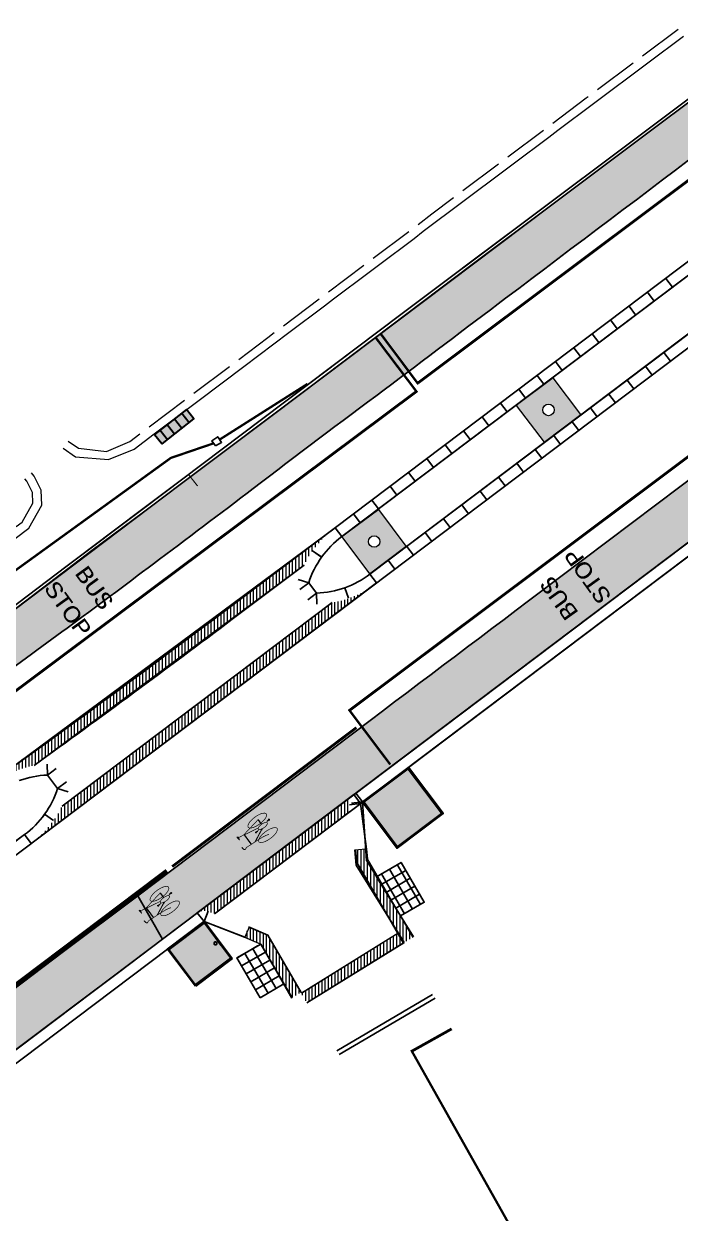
# Model space of a CAD drawing. Header units: metres. Extents: x 375221 to 375761, y 165693 to 166053.
# Drawn here: x 375476 to 375504.5, y 165849.4 to 165901.1 of the extents above; entities that cross this region are included whole.
import ezdxf
from ezdxf.enums import TextEntityAlignment as Align

# ---------------------------------------------------------------- set-up
doc = ezdxf.new("R2010")
doc.units = ezdxf.units.M
for name, pattern in [('$0$DUCT1', [2, 1, -0.5, 0, -0.5]), ('1004', [6, 4, -2]), ('1010', [2, 1, -1]), ('1025', [2, 1, -1])]:
    doc.linetypes.add(name, pattern=pattern)
for name, color, linetype in [('$03 Coloured surfacing', 41, 'Continuous'), ('$03 Existing traffic signal equipment', 3, 'Continuous'), ('$03 Loops', 1, 'Continuous'), ('$03 Proposed kerbs', 7, 'Continuous'), ('$03 Roadmarkings', 7, 'Continuous'), ('$03 Tactiles', 1, 'Continuous'), ('$03 Traffic signs', 7, 'Continuous'), ('1Kerbing', 7, 'Continuous'), ('bd-Hatch', 252, 'Continuous'), ('RoadMarkings -Signs', 7, 'Continuous'), ('WALL', 8, 'Continuous')]:
    doc.layers.add(name, color=color, linetype=linetype)
doc.layers.add('$03 Existing KERB', color=252, linetype='Continuous', lineweight=0)
doc.layers.add('bd-street furniture', color=7, linetype='Continuous', lineweight=30)
doc.styles.add('Arial', font='arial.ttf')
pattern_1 = [(90, (375301.16046, 165714.78292), (-0.14142141, 3e-17), [])]
pattern_2 = [(37.5, (375301.16032, 165714.7831), (-0.0160003, 0.4894134), [0, -0.38608014, 0, -0.43180016, 0, -0.41275015]), (7.5, (375301.1603, 165714.7831), (0.4495234, 0.7168254), [0, -0.20828008, 0, -0.34798013, 0, -0.13335005]), (327.5, (375300.8479, 165714.7831), (0.79099266, 0.0014372), [0, -0.12700005, 0, -0.45720017, 0, -0.5969002]), (317.5, (375300.8479, 165714.7831), (0.7635567, 0.2229294), [0, -0.0635, 0, -0.2997201, 0, -0.34290012])]

# ---------------------------------------------------------------- blocks, each defined once
blk = doc.blocks.new('1057m')
at = {"color": 0}
blk.add_line((-0.092, 0.606), (-0.062, 0.561), dxfattribs=at)
for points in [[(-0.32, 1.586, 0.0301, 0.0317, 0), (-0.326, 1.6, 0.0317, 0.0331, 0), (-0.331, 1.612, 0.0331, 0.0343, 0), (-0.337, 1.622, 0.0343, 0.0354, 0), (-0.341, 1.631, 0.0354, 0.0364, 0), (-0.345, 1.639, 0.0364, 0.0372, 0), (-0.348, 1.646, 0.0372, 0.038, 0), (-0.351, 1.653, 0.038, 0.0387, 0), (-0.353, 1.659, 0.0387, 0.0393, 0), (-0.355, 1.665, 0.0393, 0.0399, 0), (-0.355, 1.67, 0.0399, 0.0405, 0), (-0.355, 1.676, 0.0405, 0.0411, 0), (-0.354, 1.681, 0.0411, 0.0417, 0), (-0.352, 1.687, 0.0417, 0.0424, 0), (-0.349, 1.692, 0.0424, 0.0432, 0), (-0.344, 1.698, 0.0432, 0.0441, 0), (-0.338, 1.703, 0.0441, 0.0451, 0), (-0.33, 1.709, 0.0451, 0.0464, 0), (-0.321, 1.715, 0.0464, 0.0478, 0), (-0.308, 1.721, 0.0478, 0.0496, 0), (-0.293, 1.727, 0.0496, 0.0516, 0), (-0.275, 1.731, 0.0516, 0.054, 0), (-0.253, 1.735, 0.054, 0.0569, 0), (-0.226, 1.737, 0.0569, 0.0602, 0), (-0.195, 1.738, 0.0602, 0.0602, 0)], [(0.11, 1.63, 0.0301, 0.0903, 0), (0.248, 1.625, 0.0903, 0.0301, 0), (0.31, 1.652, 0.0301, 0.0301, 0)]]:
    blk.add_lwpolyline(points, format="xyseb", dxfattribs=at)
for points, const_width in [([(-0.332, 1.374), (-0.317, 1.584)], 0.0301), ([(0.194, 1.359), (0.224, 1.584)], 0.0301), ([(-0.438, 0.456), (-0.417, 0.523), (-0.4, 0.59), (-0.387, 0.657), (-0.376, 0.723), (-0.368, 0.79), (-0.361, 0.857), (-0.356, 0.925), (-0.351, 0.994), (-0.347, 1.063), (-0.343, 1.131), (-0.34, 1.195), (-0.338, 1.253), (-0.335, 1.302), (-0.334, 1.34), (-0.333, 1.365), (-0.332, 1.374)], 0.0301), ([(-0.332, 1.329), (0.164, 1.329)], 0.0602), ([(-0.287, 1.013), (-0.332, 1.103)], 0.0482), ([(-0.323, 1.107), (-0.33, 1.123)], 0.0181), ([(-0.302, 1.088), (-0.332, 1.148)], 0.012), ([(-0.328, 1.124), (-0.33, 1.129)], 0.012), ([(-0.077, 0.576), (-0.287, 1.013)], 0.0476), ([(0.059, 0.667), (0.179, 1.329)], 0.0301), ([(0.159, 1.344), (0.18, 1.344)], 0.0301), ([(0.179, 1.329), (0.179, 1.374)], 0.0181), ([(0.345, 0.516), (0.194, 1.345)], 0.0301), ([(0.194, 1.329), (0.194, 1.374)], 0.0181), ([(-0.077, 0.576), (-0.287, 1.013)], 0.0181), ([(-0.092, 0.576), (-0.077, 0.531)], 0.0181), ([(-0.035, 0.763), (-0.033, 0.851)], 0.0602), ([(-0.048, 0.847), (-0.042, 0.854), (-0.036, 0.859), (-0.028, 0.859), (-0.024, 0.855), (-0.021, 0.846)], 0.0181), ([(-0.014, 0.699), (-0.042, 0.78)], 0.0274), ([(0.345, 0.516), (0.36, 0.456)], 0.0301), ([(0.045, 0.223), (0.073, 0.17)], 0.0274), ([(0.073, 0.178), (0.073, 0.094)], 0.0602), ([(0.063, 0.093), (0.069, 0.08), (0.077, 0.079), (0.083, 0.088), (0.091, 0.103)], 0.0181), ([(0.104, 0.456), (0.345, 0.456)], 0.0602), ([(0.36, 0.456), (0.345, 0.426)], 0.0181)]:
    blk.add_lwpolyline(points, dxfattribs=dict(at, const_width=const_width))
at = {"color": 0, "const_width": 0.0301}
for points in [[(-0.438, 0.998, 0.213749), (-0.495, 0.972, 0.093897), (-0.566, 0.854, 0.050566), (-0.603, 0.708, 0.037992), (-0.618, 0.509, 0.037992), (-0.603, 0.309, 0.050566), (-0.566, 0.163, 0.093897), (-0.495, 0.045, 0.213749), (-0.438, 0.019, 0.213749), (-0.381, 0.045, 0.093897), (-0.31, 0.163, 0.050566), (-0.272, 0.309, 0.037992), (-0.257, 0.509, 0.037992), (-0.272, 0.708, 0.050566), (-0.31, 0.854, 0.093897), (-0.381, 0.972, 0.213749)], [(0.014, 0.697, 0.211848), (-0.015, 0.684, 0.094525), (-0.05, 0.626, 0.051213), (-0.069, 0.554, 0.038544), (-0.077, 0.456, 0.038544), (-0.069, 0.357, 0.051213), (-0.05, 0.286, 0.094525), (-0.015, 0.228, 0.211848), (0.014, 0.215, 0.211848), (0.042, 0.228, 0.094525), (0.078, 0.286, 0.051213), (0.096, 0.357, 0.038544), (0.104, 0.456, 0.038544), (0.096, 0.554, 0.051213), (0.078, 0.626, 0.094525), (0.042, 0.684, 0.211848)], [(0.345, 0.998, 0.213749), (0.288, 0.972, 0.093897), (0.217, 0.854, 0.050566), (0.179, 0.708, 0.037992), (0.164, 0.509, 0.037992), (0.179, 0.309, 0.050566), (0.217, 0.163, 0.093897), (0.288, 0.045, 0.213749), (0.345, 0.019, 0.213749), (0.402, 0.045, 0.093897), (0.473, 0.163, 0.050566), (0.51, 0.309, 0.037992), (0.525, 0.509, 0.037992), (0.51, 0.708, 0.050566), (0.473, 0.854, 0.093897), (0.402, 0.972, 0.213749)]]:
    blk.add_lwpolyline(points, format="xyb", close=True, dxfattribs=at)
at = {"color": 0}
for points in [[(-0.055, 0.848), (-0.054, 0.85), (-0.054, 0.852), (-0.053, 0.854), (-0.052, 0.855), (-0.051, 0.857), (-0.05, 0.858), (-0.049, 0.859), (-0.048, 0.86), (-0.047, 0.861), (-0.047, 0.862), (-0.046, 0.863), (-0.045, 0.863), (-0.044, 0.864), (-0.043, 0.865), (-0.042, 0.865), (-0.041, 0.866), (-0.041, 0.866), (-0.04, 0.866), (-0.039, 0.867), (-0.038, 0.867), (-0.037, 0.867), (-0.036, 0.868), (-0.035, 0.868), (-0.035, 0.868), (-0.034, 0.868), (-0.033, 0.868), (-0.032, 0.868), (-0.031, 0.868), (-0.03, 0.868), (-0.029, 0.868), (-0.028, 0.867), (-0.028, 0.867), (-0.027, 0.867), (-0.026, 0.867), (-0.025, 0.866), (-0.025, 0.866), (-0.024, 0.865), (-0.024, 0.865), (-0.023, 0.864), (-0.022, 0.864), (-0.022, 0.863), (-0.021, 0.863), (-0.021, 0.862), (-0.02, 0.862), (-0.02, 0.861), (-0.019, 0.861), (-0.019, 0.86), (-0.018, 0.859), (-0.018, 0.858), (-0.017, 0.857), (-0.016, 0.856), (-0.016, 0.855), (-0.015, 0.854), (-0.015, 0.853), (-0.014, 0.851), (-0.013, 0.85)], [(0.051, 0.094), (0.052, 0.09), (0.053, 0.086), (0.054, 0.083), (0.055, 0.081), (0.056, 0.078), (0.058, 0.077), (0.059, 0.075), (0.06, 0.073), (0.062, 0.072), (0.063, 0.071), (0.064, 0.069), (0.065, 0.068), (0.067, 0.067), (0.068, 0.066), (0.069, 0.066), (0.07, 0.065), (0.071, 0.064), (0.071, 0.064), (0.072, 0.064), (0.073, 0.064), (0.074, 0.064), (0.075, 0.064), (0.076, 0.064), (0.076, 0.064), (0.077, 0.064), (0.078, 0.065), (0.079, 0.066), (0.08, 0.066), (0.081, 0.067), (0.082, 0.069), (0.084, 0.07), (0.085, 0.071), (0.086, 0.073), (0.088, 0.075), (0.089, 0.077), (0.091, 0.08), (0.093, 0.083), (0.095, 0.086), (0.097, 0.09), (0.099, 0.094)]]:
    blk.add_lwpolyline(points, dxfattribs=at)
for points in [[(-0.056, 0.848), (-0.053, 0.854), (-0.048, 0.861), (-0.041, 0.866)], [(0.051, 0.093), (0.054, 0.081), (0.06, 0.071), (0.07, 0.064)], [(0.06, 0.071), (0.07, 0.064), (0.076, 0.064), (0.084, 0.069)]]:
    blk.add_solid(points, dxfattribs=at)
blk = doc.blocks.new('Traffic sign')
at = {"layer": '$03 Traffic signs', "linetype": 'Continuous', "const_width": 0.075}
blk.add_lwpolyline([(-0.062, 0, 1), (0.062, 0, 1)], format="xyb", close=True, dxfattribs=at)
at = {"layer": '$03 Traffic signs', "linetype": 'Continuous', "const_width": 0.05}
blk.add_lwpolyline([(0.028, 0.227), (0.202, -0.12)], dxfattribs=at)

msp = doc.modelspace()

# ---------------------------------------------------------------- hatches: boundary and pattern name
at = {"layer": '$03 Coloured surfacing', "linetype": 'Continuous', "transparency": 33554559}
h = msp.add_hatch(dxfattribs=at)
h.set_pattern_fill('AR-SAND', color=256, scale=0.01)
h.set_pattern_definition(pattern_2)
edge = h.paths.add_edge_path()
edge.add_line((375460.407, 165864.749), (375460.079, 165863.07))
edge.add_line((375460.079, 165863.07), (375460.436, 165862.538))
edge.add_line((375460.436, 165862.538), (375460.767, 165862.769))
edge.add_arc((375202.019, 166248.095), 464.14, 303.88151, 305.39104)
edge.add_arc((375177.709, 166282.785), 506.5, 305.36015, 306.34588)
edge.add_arc((375177.709, 166282.785), 506.5, 306.34588, 306.8748)
edge.add_arc((373110.38, 169028.504), 3943.478, 306.963975, 307.042969)
edge.add_arc((375691.927, 165613.708), 337.335, 126.41629, 127.62531, ccw=False)
edge.add_arc((398491.124, 135392.398), 38194.032, 127.015839, 127.0257634, ccw=False)
edge.add_arc((382206.722, 156995.696), 11140.673, 126.9160811, 127.0331485, ccw=False)
edge.add_arc((376176.356, 165027.343), 1097.139, 126.402121, 127.061859, ccw=False)
edge.add_arc((375881.879, 165428.994), 599.106, 125.750497, 126.530589, ccw=False)
edge.add_arc((377771.716, 162803.893), 3833.706, 125.64914, 125.750497, ccw=False)
edge.add_arc((375624.783, 165797.271), 150.008, 125.29575, 125.64914, ccw=False)
edge.add_arc((375639.484, 165776.504), 175.451, 121.62053, 125.29575, ccw=False)
edge.add_line((375547.497, 165925.908), (375546.671, 165927.265))
edge.add_line((375546.671, 165927.265), (375544.343, 165925.93))
edge.add_line((375544.343, 165925.93), (375541.133, 165923.993))
edge.add_line((375541.133, 165923.993), (375537.997, 165921.988))
edge.add_line((375537.997, 165921.988), (375535.729, 165920.464))
edge.add_line((375535.729, 165920.464), (375532.473, 165918.177))
edge.add_line((375532.473, 165918.177), (375529.2, 165915.878))
edge.add_line((375529.2, 165915.878), (375522.029, 165910.525))
edge.add_line((375522.029, 165910.525), (375517.35, 165907.011))
edge.add_line((375517.35, 165907.011), (375509.549, 165901.144))
edge.add_line((375509.549, 165901.144), (375498.844, 165893.123))
edge.add_line((375498.844, 165893.123), (375486.799, 165884.063))
edge.add_line((375486.799, 165884.063), (375482.804, 165881.062))
edge.add_line((375482.804, 165881.062), (375474.978, 165875.148))
edge.add_line((375474.978, 165875.148), (375465.642, 165868.321))
edge.add_line((375465.642, 165868.321), (375462.514, 165866.187))
edge.add_line((375462.514, 165866.187), (375461.182, 165865.278))
edge.add_line((375461.182, 165865.278), (375460.407, 165864.749))
h = msp.add_hatch(dxfattribs=at)
h.set_pattern_fill('AR-SAND', color=256, scale=0.01)
h.set_pattern_definition(pattern_2)
edge = h.paths.add_edge_path()
edge.add_line((375529.573, 165897.106), (375525.548, 165894.095))
edge.add_line((375525.548, 165894.095), (375522.074, 165891.483))
edge.add_line((375522.074, 165891.483), (375521.046, 165890.709))
edge.add_line((375521.046, 165890.709), (375520.601, 165890.374))
edge.add_line((375520.601, 165890.374), (375519.918, 165889.861))
edge.add_line((375519.918, 165889.861), (375515.389, 165886.455))
edge.add_line((375515.389, 165886.455), (375512.304, 165884.135))
edge.add_line((375512.304, 165884.135), (375509.47, 165881.998))
edge.add_line((375509.47, 165881.998), (375503.962, 165877.845))
edge.add_line((375503.962, 165877.845), (375492.452, 165869.165))
edge.add_line((375492.452, 165869.165), (375489.265, 165866.761))
edge.add_line((375489.265, 165866.761), (375485.108, 165863.626))
edge.add_line((375485.108, 165863.626), (375482.032, 165861.307))
edge.add_line((375482.032, 165861.307), (375480.96, 165863.191))
edge.add_line((375480.96, 165863.191), (375491.068, 165870.814))
edge.add_arc((386862.278, 150809.703), 18871.711, 126.9243113, 127.0529772, ccw=False)
edge.add_arc((376101.241, 165128.621), 959.946, 126.65749, 126.896417, ccw=False)
edge.add_arc((376101.241, 165128.621), 959.946, 126.362681, 126.65749, ccw=False)
edge.add_arc((376101.241, 165128.621), 959.946, 126.217872, 126.362681, ccw=False)
edge.add_line((375534.05, 165903.082), (375536.037, 165904.534))
edge.add_line((375536.037, 165904.534), (375539.518, 165907))
edge.add_line((375539.518, 165907), (375542.35, 165908.9))
edge.add_line((375542.35, 165908.9), (375545.703, 165911.031))
edge.add_line((375545.703, 165911.031), (375549.371, 165913.223))
edge.add_line((375549.371, 165913.223), (375553.961, 165915.773))
edge.add_line((375553.961, 165915.773), (375558.362, 165918.025))
edge.add_line((375558.362, 165918.025), (375559.871, 165918.755))
edge.add_line((375559.871, 165918.755), (375562.443, 165919.947))
edge.add_line((375562.443, 165919.947), (375562.553, 165919.839))
edge.add_line((375562.553, 165919.839), (375562.945, 165919.463))
edge.add_line((375562.945, 165919.463), (375563.29, 165919.15))
edge.add_line((375563.29, 165919.15), (375562.692, 165918.73))
edge.add_line((375562.692, 165918.73), (375561.335, 165917.865))
edge.add_line((375561.335, 165917.865), (375558.538, 165916.225))
edge.add_line((375558.538, 165916.225), (375555.147, 165914.253))
edge.add_line((375555.147, 165914.253), (375550.384, 165911.469))
edge.add_line((375550.384, 165911.469), (375549.785, 165911.152))
edge.add_line((375549.785, 165911.152), (375546.342, 165909.024))
edge.add_line((375546.342, 165909.024), (375543.113, 165906.907))
edge.add_line((375543.113, 165906.907), (375540.119, 165904.833))
edge.add_line((375540.119, 165904.833), (375538.045, 165903.334))
edge.add_line((375538.045, 165903.334), (375533.852, 165900.261))
edge.add_line((375533.852, 165900.261), (375531.572, 165898.588))
edge.add_line((375531.572, 165898.588), (375529.573, 165897.106))
h = msp.add_hatch(dxfattribs=at)
h.set_pattern_fill('AR-SAND', color=256, scale=0.01)
h.set_pattern_definition(pattern_2)
h.paths.add_polyline_path([(375460.352, 165848.474), (375461.479, 165846.579), (375464.876, 165848.696), (375468.182, 165850.889), (375470.452, 165852.574), (375472.572, 165854.172), (375475.113, 165856.089), (375478.398, 165858.566), (375480.12, 165859.865), (375482.032, 165861.307), (375480.96, 165863.191), (375477.743, 165860.765), (375473.711, 165857.724), (375471.277, 165855.893), (375467.172, 165852.945), (375464.191, 165850.927), (375460.783, 165848.741)])
at = {"layer": '$03 Tactiles', "linetype": 'Continuous', "transparency": 33554559}
h = msp.add_hatch(dxfattribs=at)
h.set_pattern_fill('NET', color=41, scale=0.126, angle=120.3)
h.set_pattern_definition([(120.3, (375491.20556, 165863.9397), (-0.3454, -0.201836), []), (210.3, (375491.20556, 165863.9397), (0.201836, -0.3454), [])])
h.paths.add_polyline_path([(375492.387, 165862.313), (375493.413, 165862.91), (375492.408, 165864.639), (375491.335, 165864.015)])
h = msp.add_hatch(dxfattribs=at)
h.set_pattern_fill('NET', color=41, scale=0.126, angle=120.3)
h.set_pattern_definition([(120.3, (375486.30792, 165861.0921), (-0.3454, -0.201836), []), (210.3, (375486.30792, 165861.0921), (0.201836, -0.3454), [])])
h.paths.add_polyline_path([(375486.276, 165858.759), (375487.313, 165859.363), (375486.308, 165861.092), (375485.271, 165860.488)])
at = {"layer": '1Kerbing', "lineweight": 0}
h = msp.add_hatch(dxfattribs=at)
h.set_pattern_fill('JIS_WOOD', color=251, scale=0.2, angle=45)
h.set_pattern_definition(pattern_1)
edge = h.paths.add_edge_path()
edge.add_line((375476.465, 165868.859), (375488.19, 165877.561))
edge.add_arc((375492.288, 165875.516), 4.58, 126.9195, 153.4863, ccw=False)
edge.add_line((375489.537, 165879.178), (375474.432, 165867.99))
edge.add_arc((375477.894, 165862.706), 6.317, 103.0733, 123.2305, ccw=False)
h = msp.add_hatch(dxfattribs=at)
h.set_pattern_fill('JIS_WOOD', color=251, scale=0.2, angle=45)
h.set_pattern_definition(pattern_1)
edge = h.paths.add_edge_path()
edge.add_arc((375473.583, 165869.129), 4.583, 307.5157, 333.4839)
edge.add_line((375477.684, 165867.083), (375489.417, 165875.931))
edge.add_arc((375488.835, 165879.856), 3.968, 278.447, 309.2233)
edge.add_line((375491.344, 165876.782), (375476.336, 165865.465))
h = msp.add_hatch(dxfattribs=at)
h.set_pattern_fill('JIS_WOOD', color=251, scale=0.2, angle=45)
h.set_pattern_definition([(90, (375301.15774, 165714.63806), (-0.14142141, 3e-17), [])])
edge = h.paths.add_edge_path()
edge.add_line((375483.541, 165862.445), (375490.209, 165867.481))
edge.add_arc((375489.643, 165867.359), 0.579, -20.6554, 12.1553, ccw=False)
edge.add_line((375490.185, 165867.155), (375490.224, 165866.884))
edge.add_line((375490.224, 165866.884), (375484.298, 165862.414))
edge.add_line((375484.298, 165862.414), (375484.025, 165862.521))
edge.add_arc((375483.862, 165861.957), 0.587, 73.8842, 119.8762)
h = msp.add_hatch(dxfattribs=at)
h.set_pattern_fill('JIS_WOOD', color=251, scale=0.2, angle=45)
h.set_pattern_definition(pattern_1)
edge = h.paths.add_edge_path()
edge.add_line((375490.411, 165865.186), (375490.899, 165865.234))
edge.add_line((375490.899, 165865.234), (375490.954, 165864.798))
edge.add_line((375490.954, 165864.798), (375492.922, 165861.391))
edge.add_line((375492.922, 165861.391), (375492.51, 165861.135))
edge.add_line((375492.51, 165861.135), (375490.491, 165864.642))
edge.add_line((375490.491, 165864.642), (375490.429, 165865.127))
h = msp.add_hatch(dxfattribs=at)
h.set_pattern_fill('JIS_WOOD', color=251, scale=0.2, angle=45)
h.set_pattern_definition(pattern_1)
edge = h.paths.add_edge_path()
edge.add_line((375488.06, 165858.99), (375486.621, 165861.48))
edge.add_line((375486.621, 165861.48), (375485.78, 165861.838))
edge.add_line((375485.78, 165861.838), (375485.606, 165861.391))
edge.add_line((375485.606, 165861.391), (375486.308, 165861.091))
edge.add_line((375486.308, 165861.091), (375487.647, 165858.742))
edge.add_line((375487.647, 165858.742), (375488.068, 165858.995))
h = msp.add_hatch(dxfattribs=at)
h.set_pattern_fill('JIS_WOOD', color=251, scale=0.2, angle=45)
h.set_pattern_definition([(90, (375301.16509, 165714.77544), (-0.14142141, 3e-17), [])])
h.paths.add_polyline_path([(375492.284, 165861.566), (375492.542, 165861.149), (375488.318, 165858.54), (375488.08, 165858.957)])
at = {"layer": 'bd-Hatch', "lineweight": 40}
h = msp.add_hatch(color=11, dxfattribs=at)
h.dxf.hatch_style = 1
h.paths.add_polyline_path([(375490.801, 165867.256), (375492.241, 165865.335), (375494.161, 165866.775), (375492.722, 165868.695)])
h = msp.add_hatch(color=11, dxfattribs=at)
h.dxf.hatch_style = 1
h.paths.add_polyline_path([(375482.333, 165860.857), (375483.851, 165862), (375484.994, 165860.482), (375483.476, 165859.339)])
at = {"layer": 'bd-street furniture', "lineweight": 40}
h = msp.add_hatch(color=254, dxfattribs=at)
h.dxf.hatch_style = 1
h.paths.add_polyline_path([(375497.414, 165884.498), (375498.618, 165882.901), (375500.215, 165884.104), (375499.011, 165885.701)])
edge = h.paths.add_edge_path(flags=16)
edge.add_arc((375498.815, 165884.301), 0.25, 0, 360)
at = {"layer": 'bd-street furniture'}
h = msp.add_hatch(color=254, dxfattribs=at)
h.dxf.hatch_style = 1
h.paths.add_polyline_path([(375481.695, 165883.232), (375482.005, 165882.838), (375482.018, 165882.823), (375483.406, 165883.917), (375483.083, 165884.326)])
at = {"layer": 'bd-street furniture', "lineweight": 40}
h = msp.add_hatch(color=254, dxfattribs=at)
h.dxf.hatch_style = 1
h.paths.add_polyline_path([(375489.835, 165878.783), (375491.034, 165877.182), (375492.635, 165878.38), (375491.436, 165879.981)])
edge = h.paths.add_edge_path(flags=16)
edge.add_arc((375491.235, 165878.581), 0.25, 0, 360)
h = msp.add_hatch(color=251, dxfattribs=at)
h.dxf.hatch_style = 1
h.paths.add_polyline_path([(375490.801, 165867.256), (375492.241, 165865.335), (375494.161, 165866.775), (375492.722, 165868.695)], flags=16)
h.paths.add_polyline_path([(375490.731, 165867.266), (375492.231, 165865.265), (375494.231, 165866.765), (375492.732, 165868.765)])
h = msp.add_hatch(color=251, dxfattribs=at)
h.dxf.hatch_style = 1
h.paths.add_polyline_path([(375483.476, 165859.339), (375482.333, 165860.857), (375483.851, 165862), (375484.994, 165860.482)], flags=16)
h.paths.add_polyline_path([(375483.466, 165859.269), (375482.263, 165860.867), (375483.861, 165862.07), (375485.064, 165860.472)])

# ---------------------------------------------------------------- linework, layer by layer
at = {"layer": '$03 Coloured surfacing', "linetype": 'Continuous'}
for points in [[(375509.549, 165901.144), (375498.844, 165893.123), (375486.799, 165884.063), (375482.804, 165881.062), (375474.978, 165875.148), (375465.642, 165868.321), (375462.514, 165866.187), (375461.182, 165865.278), (375460.407, 165864.749), (375460.079, 165863.07), (375460.436, 165862.538), (375460.767, 165862.769, 0.006587), (375470.828, 165869.719, 0.004301), (375477.89, 165874.823, 0.002308), (375481.644, 165877.611, 0.000345), (375485.986, 165880.884, -0.005275), (375491.669, 165885.169, -0.000043), (375496.951, 165889.153, -0.000511), (375515.136, 165902.844, -0.002879)], [(375509.47, 165881.998), (375503.962, 165877.845), (375492.452, 165869.165), (375489.265, 165866.761), (375485.108, 165863.626), (375482.032, 165861.307), (375480.96, 165863.191), (375491.068, 165870.814, -0.000561), (375524.918, 165896.311, -0.001043)]]:
    msp.add_lwpolyline(points, format="xyb", dxfattribs=at)
msp.add_lwpolyline([(375460.352, 165848.474), (375461.479, 165846.579), (375464.876, 165848.696), (375468.182, 165850.889), (375470.452, 165852.574), (375472.572, 165854.172), (375475.113, 165856.089), (375478.398, 165858.566), (375480.12, 165859.865), (375482.032, 165861.307), (375480.96, 165863.191), (375477.743, 165860.765), (375473.711, 165857.724), (375471.277, 165855.893), (375467.172, 165852.945), (375464.191, 165850.927), (375460.783, 165848.741)], close=True, dxfattribs=at)
at = {"layer": '$03 Existing KERB'}
for points in [[(375536.394, 165923.844), (375536.665, 165923.367), (375536.868, 165922.46), (375536.534, 165921.421), (375535.666, 165920.572), (375529.126, 165915.979), (375521.954, 165910.625), (375516.313, 165906.388), (375508.722, 165900.69), (375502.117, 165895.724), (375495.421, 165890.721), (375488.322, 165885.363), (375481.131, 165879.961), (375478.899, 165878.287), (375474.904, 165875.248), (375472.71, 165873.641), (375465.57, 165868.423), (375459.877, 165864.539)], [(375536.502, 165923.906), (375536.783, 165923.413), (375536.997, 165922.454), (375536.643, 165921.353), (375535.747, 165920.476), (375529.2, 165915.878), (375522.029, 165910.525), (375522.029, 165910.525), (375516.388, 165906.288), (375508.797, 165900.59), (375502.192, 165895.624), (375495.496, 165890.621), (375488.397, 165885.263), (375481.206, 165879.861), (375478.974, 165878.188), (375474.978, 165875.148), (375472.784, 165873.541), (375465.642, 165868.321), (375460.385, 165864.734)]]:
    msp.add_lwpolyline(points, dxfattribs=at)
at = {"layer": '$03 Existing traffic signal equipment', "color": 3, "linetype": '$0$DUCT1', "const_width": 0.1, "flags": 128}
for points in [[(375484.526, 165883.015), (375488.342, 165885.435)], [(375451.659, 165859.97), (375482.398, 165882.214), (375484.26, 165882.85)]]:
    msp.add_lwpolyline(points, dxfattribs=at)
at = {"layer": '$03 Existing traffic signal equipment', "color": 3, "linetype": 'Continuous'}
msp.add_lwpolyline([(375484.335, 165882.739), (375484.184, 165882.961), (375484.443, 165883.137), (375484.609, 165882.893)], close=True, dxfattribs=at)
at = {"layer": '$03 Loops', "linetype": 'Continuous', "const_width": 0.05}
msp.add_lwpolyline([(375483.565, 165880.993), (375483.165, 165881.503)], dxfattribs=at)
at = {"layer": '$03 Proposed kerbs'}
for points in [[(375538.592, 165915.75, 0.006058), (375519.687, 165901.887), (375506.024, 165891.612), (375484.783, 165875.593, -0.023421), (375445.351, 165848.657, 0.003049), (375442.755, 165847.034)], [(375540.425, 165913.372, 0.006085), (375521.491, 165899.49), (375507.829, 165889.215), (375466.385, 165857.961, -0.031272), (375455.299, 165850.639), (375444.443, 165844.292)], [(375549.785, 165911.152, 0.023104), (375538.377, 165903.577), (375531.879, 165898.815, 0.002061), (375525.548, 165894.095), (375511.89, 165883.823), (375468.568, 165851.153, -0.020981), (375458.58, 165844.876), (375444.844, 165837.043, -0.000931), (375429.231, 165828.148)], [(375529.823, 165896.693, 0.0013), (375525.836, 165893.711), (375512.178, 165883.44), (375484.298, 165862.414)], [(375488.19, 165877.561), (375485.072, 165875.209, -0.005238), (375476.465, 165868.859)], [(375476.047, 165865.849), (375466.096, 165858.344, -0.031277), (375455.059, 165851.054), (375444.201, 165844.706)], [(375483.848, 165862.075), (375468.848, 165850.763, -0.021), (375458.817, 165844.459), (375445.082, 165836.626, -0.000931), (375429.468, 165827.73)]]:
    msp.add_lwpolyline(points, format="xyb", dxfattribs=at)
for points in [[(375506.593, 165891.439), (375506.313, 165891.228), (375489.826, 165878.795)], [(375507.821, 165889.81), (375507.54, 165889.599), (375491.054, 165877.166)], [(375489.417, 165875.932), (375477.683, 165867.083)]]:
    msp.add_lwpolyline(points, dxfattribs=at)
at = {"layer": '$03 Proposed kerbs', "linetype": 'Continuous'}
msp.add_lwpolyline([(375476.047, 165865.849), (375476.336, 165865.466)], dxfattribs=at)
at = {"layer": '$03 Roadmarkings', "color": 7, "linetype": '1025', "ltscale": 0.5, "const_width": 0.1}
for points in [[(375493.124, 165885.472), (375532.1, 165914.668), (375530.474, 165916.826)], [(375493.135, 165885.455), (375532.111, 165914.651), (375530.484, 165916.809)], [(375491.504, 165887.633), (375493.121, 165885.47), (375493.124, 165885.472)], [(375491.514, 165887.616), (375493.131, 165885.453), (375493.135, 165885.455)]]:
    msp.add_lwpolyline(points, dxfattribs=at)
at = {"layer": '$03 Roadmarkings', "color": 30, "linetype": '1025', "const_width": 0.1}
for points in [[(375470.547, 165871.93), (375472.266, 165869.571), (375493.069, 165885.111), (375491.3, 165887.449)], [(375470.557, 165871.913), (375472.277, 165869.554), (375493.079, 165885.095), (375491.311, 165887.432)], [(375511.787, 165883.802), (375510.039, 165886.143), (375490.159, 165871.255), (375491.924, 165868.913)], [(375511.798, 165883.785), (375510.049, 165886.126), (375490.17, 165871.238), (375491.934, 165868.896)]]:
    msp.add_lwpolyline(points, dxfattribs=at)
at = {"layer": '$03 Roadmarkings', "linetype": '1004', "const_width": 0.1}
for points in [[(375490.459, 165870.505), (375482.454, 165864.468)], [(375490.47, 165870.488), (375482.465, 165864.451)]]:
    msp.add_lwpolyline(points, dxfattribs=at)
at = {"layer": '$03 Roadmarkings', "const_width": 0.15}
for points in [[(375482.218, 165864.29), (375474.186, 165858.233), (375472.053, 165856.624, -0.016272), (375463.834, 165850.835, -0.016272)], [(375482.228, 165864.273), (375474.196, 165858.216), (375472.063, 165856.607, -0.016272), (375463.844, 165850.818, -0.016272)]]:
    msp.add_lwpolyline(points, format="xyb", dxfattribs=at)
at = {"layer": '$03 Roadmarkings', "linetype": '1010', "const_width": 0.1}
for points in [[(375494.6, 165857.416), (375492.87, 165856.448), (375498.748, 165845.995), (375500.493, 165846.974)], [(375494.61, 165857.399), (375492.88, 165856.431), (375498.759, 165845.978), (375500.503, 165846.957)]]:
    msp.add_lwpolyline(points, dxfattribs=at)
at = {"layer": '$03 Tactiles', "color": 41, "linetype": 'Continuous'}
for points in [[(375492.387, 165862.313), (375493.413, 165862.91), (375492.408, 165864.639), (375491.335, 165864.015)], [(375486.276, 165858.759), (375487.313, 165859.363), (375486.308, 165861.092), (375485.271, 165860.488)]]:
    msp.add_lwpolyline(points, close=True, dxfattribs=at)
at = {"layer": '1Kerbing'}
msp.add_line((375490.36, 165867.586), (375490.648, 165867.202), dxfattribs=at)
for points in [[(375486.348, 165883.885), (375492.454, 165888.488), (375502.972, 165896.373), (375510.65, 165902.143), (375519.239, 165908.591), (375528.597, 165915.589), (375530.3, 165916.817)], [(375506.593, 165891.438), (375489.82, 165878.79)], [(375491.055, 165877.166), (375507.822, 165889.809)], [(375503.909, 165890.015), (375504.198, 165889.632)], [(375503.11, 165889.413), (375503.399, 165889.03)], [(375502.312, 165888.811), (375502.601, 165888.428)], [(375501.514, 165888.209), (375501.803, 165887.826)], [(375500.715, 165887.607), (375501.004, 165887.224)], [(375499.917, 165887.005), (375500.206, 165886.622)], [(375503.829, 165886.799), (375504.118, 165886.416)], [(375499.118, 165886.403), (375499.407, 165886.02)], [(375503.031, 165886.197), (375503.32, 165885.814)], [(375498.32, 165885.801), (375498.609, 165885.418)], [(375502.233, 165885.595), (375502.522, 165885.212)], [(375497.521, 165885.199), (375497.81, 165884.815)], [(375501.434, 165884.993), (375501.723, 165884.609)], [(375513.678, 165884.567), (375490.648, 165867.202)], [(375496.723, 165884.597), (375497.012, 165884.213)], [(375495.925, 165883.995), (375496.214, 165883.611)], [(375500.636, 165884.391), (375500.925, 165884.007)], [(375486.348, 165883.885), (375481.207, 165880.023), (375477.89, 165877.526), (375475.314, 165875.566), (375472.397, 165873.417), (375469.094, 165871.003), (375465.061, 165868.081), (375462.009, 165865.998), (375459.877, 165864.539)], [(375495.126, 165883.392), (375495.415, 165883.009)], [(375499.837, 165883.788), (375500.126, 165883.405)], [(375499.039, 165883.186), (375499.328, 165882.803)], [(375494.328, 165882.79), (375494.617, 165882.407)], [(375498.24, 165882.584), (375498.529, 165882.201)], [(375493.529, 165882.188), (375493.818, 165881.805)], [(375497.442, 165881.982), (375497.731, 165881.599)], [(375492.731, 165881.586), (375493.02, 165881.203)], [(375496.644, 165881.38), (375496.933, 165880.997)], [(375491.932, 165880.984), (375492.221, 165880.601)], [(375491.134, 165880.382), (375491.423, 165879.999)], [(375495.845, 165880.778), (375496.134, 165880.395)], [(375490.336, 165879.78), (375490.625, 165879.397)], [(375495.047, 165880.176), (375495.336, 165879.793)], [(375494.248, 165879.574), (375494.537, 165879.191)], [(375489.826, 165878.795), (375489.537, 165879.178)], [(375489.826, 165878.795), (375489.537, 165879.178)], [(375493.45, 165878.972), (375493.739, 165878.589)], [(375492.651, 165878.37), (375492.94, 165877.986)], [(375488.564, 165878.183), (375488.956, 165877.905)], [(375488.564, 165878.183), (375488.955, 165877.905)], [(375491.853, 165877.768), (375492.142, 165877.384)], [(375487.937, 165876.94), (375488.394, 165876.793)], [(375487.938, 165876.94), (375488.394, 165876.793)], [(375488.394, 165876.793), (375488.011, 165876.504)], [(375488.394, 165876.793), (375488.011, 165876.504)], [(375488.394, 165876.793), (375488.737, 165876.339)], [(375488.394, 165876.793), (375488.737, 165876.34)], [(375491.054, 165877.166), (375491.343, 165876.782)], [(375491.055, 165877.166), (375491.344, 165876.782)], [(375488.737, 165876.34), (375488.353, 165876.051)], [(375488.737, 165876.339), (375488.354, 165876.05)], [(375488.737, 165876.34), (375488.752, 165875.86)], [(375488.753, 165875.86), (375488.737, 165876.339)], [(375488.737, 165876.339), (375488.753, 165875.86)], [(375490.119, 165876.121), (375489.959, 165876.574)], [(375490.119, 165876.121), (375489.959, 165876.573)], [(375477.023, 165868.913), (375477.039, 165868.433)], [(375477.023, 165868.913), (375477.039, 165868.433)], [(375477.039, 165868.433), (375477.422, 165868.722)], [(375477.039, 165868.433), (375477.422, 165868.722)], [(375477.039, 165868.433), (375477.479, 165867.85)], [(375477.039, 165868.433), (375477.479, 165867.85)], [(375477.479, 165867.85), (375477.862, 165868.139)], [(375477.479, 165867.85), (375477.862, 165868.139)], [(375477.936, 165867.703), (375477.479, 165867.85)], [(375477.479, 165867.85), (375477.936, 165867.703)], [(375477.479, 165867.85), (375477.936, 165867.703)], [(375490.171, 165867.142), (375490.648, 165867.202)], [(375477.309, 165866.461), (375476.918, 165866.739)], [(375477.309, 165866.461), (375476.918, 165866.739)], [(375476.047, 165865.849), (375476.336, 165865.465)], [(375476.047, 165865.849), (375476.336, 165865.466)], [(375483.547, 165862.449), (375483.848, 165862.075)], [(375484.022, 165862.522), (375483.848, 165862.075)], [(375458.829, 165844.465), (375463.841, 165847.458), (375467.195, 165849.638), (375468.848, 165850.763), (375483.848, 165862.075)], [(375483.848, 165862.075), (375485.608, 165861.395)], [(375483.848, 165862.075), (375485.615, 165861.388)]]:
    msp.add_lwpolyline(points, dxfattribs=at)
at = {"layer": '1Kerbing', "linetype": 'Continuous'}
for points in [[(375489.537, 165879.178), (375474.432, 165867.99)], [(375476.374, 165865.494), (375491.344, 165876.782)], [(375476.047, 165865.849), (375460.916, 165854.674), (375455.011, 165851.022)], [(375489.612, 165856.458), (375493.777, 165858.905)], [(375489.718, 165856.289), (375493.884, 165858.736)]]:
    msp.add_lwpolyline(points, dxfattribs=at)
at = {"layer": '1Kerbing', "linetype": 'Continuous', "lineweight": 0}
for points in [[(375488.19, 165877.561), (375476.465, 165868.859)], [(375477.684, 165867.083), (375489.417, 165875.931)], [(375490.901, 165865.218), (375490.954, 165864.798)], [(375492.928, 165861.381), (375490.954, 165864.798)], [(375490.904, 165864.712), (375492.945, 165861.409)], [(375485.608, 165861.395), (375486.308, 165861.091), (375487.647, 165858.742)], [(375485.615, 165861.388), (375486.308, 165861.092), (375487.667, 165858.754)], [(375492.279, 165861.574), (375488.08, 165858.957)], [(375492.271, 165861.558), (375488.084, 165858.949)]]:
    msp.add_lwpolyline(points, dxfattribs=at)
at = {"layer": '1Kerbing', "ltscale": 150, "flags": 128}
for points in [[(375490.36, 165867.586), (375483.547, 165862.449)], [(375490.253, 165867.22), (375490.731, 165867.266), (375490.445, 165867.651)], [(375490.206, 165866.87), (375484.298, 165862.414)], [(375490.648, 165867.202), (375490.901, 165865.218)], [(375490.904, 165864.712), (375490.731, 165867.266)], [(375490.45, 165864.523), (375490.391, 165865.185)], [(375490.491, 165864.642), (375490.421, 165865.188)], [(375492.537, 165861.157), (375490.45, 165864.523)], [(375492.514, 165861.138), (375490.491, 165864.642)], [(375484.021, 165862.522), (375483.848, 165862.075), (375483.542, 165862.445)], [(375488.06, 165858.99), (375486.621, 165861.48), (375485.779, 165861.839)], [(375488.06, 165858.991), (375486.621, 165861.48), (375485.804, 165861.829)], [(375492.537, 165861.157), (375488.318, 165858.54)], [(375492.522, 165861.143), (375488.318, 165858.54)]]:
    msp.add_lwpolyline(points, dxfattribs=at)
at = {"layer": '1Kerbing', "lineweight": 0}
for points in [[(375490.391, 165865.185), (375490.869, 165865.231)], [(375485.804, 165861.829), (375485.615, 165861.388)]]:
    msp.add_lwpolyline(points, dxfattribs=at)
at = {"layer": '1Kerbing'}
for centre, start, end in [((375492.216, 165875.587), 126.6866, 144.5915), ((375492.216, 165875.587), 126.6866, 144.5915), ((375492.202, 165875.568), 144.2566, 162.1615), ((375492.202, 165875.568), 144.2566, 162.1615), ((375488.627, 165880.345), 289.4519, 307.3568), ((375488.627, 165880.345), 289.4519, 307.3568), ((375488.605, 165880.337), 271.882, 289.7869), ((375488.605, 165880.337), 271.882, 289.7869), ((375477.171, 165864.435), 91.8817, 109.7866), ((375477.17, 165864.435), 91.8817, 109.7866), ((375473.671, 165869.075), 324.2563, 342.1612), ((375473.671, 165869.076), 324.2563, 342.1612), ((375473.658, 165869.056), 306.6863, 324.5913), ((375473.657, 165869.056), 306.6863, 324.5913)]:
    msp.add_arc(centre, 4, start, end, dxfattribs=at)
at = {"layer": 'bd-street furniture', "lineweight": 30}
for p, q in [((375482.263, 165860.867), (375483.848, 165862.075)), ((375483.861, 165862.07), (375485.064, 165860.472)), ((375483.466, 165859.269), (375482.263, 165860.867)), ((375485.064, 165860.472), (375483.466, 165859.269))]:
    msp.add_line(p, q, dxfattribs=at)
at = {"layer": 'bd-street furniture', "lineweight": 0}
for p, q in [((375482.333, 165860.857), (375483.851, 165862)), ((375483.851, 165862), (375484.994, 165860.482)), ((375483.476, 165859.339), (375482.333, 165860.857)), ((375484.994, 165860.482), (375483.476, 165859.339))]:
    msp.add_line(p, q, dxfattribs=at)
for points in [[(375497.414, 165884.498), (375498.618, 165882.901), (375500.215, 165884.104), (375499.011, 165885.701), (375497.414, 165884.498)], [(375489.835, 165878.783), (375491.034, 165877.182), (375492.635, 165878.38), (375491.436, 165879.981), (375489.835, 165878.783)], [(375490.801, 165867.256), (375492.241, 165865.335), (375494.161, 165866.775), (375492.722, 165868.695), (375490.801, 165867.256)]]:
    msp.add_lwpolyline(points, dxfattribs=at)
at = {"layer": 'bd-street furniture'}
for points in [[(375481.695, 165883.232), (375482.005, 165882.838), (375482.018, 165882.823), (375483.406, 165883.917), (375483.083, 165884.326), (375481.695, 165883.232)], [(375482.559, 165883.913), (375482.882, 165883.504)], [(375482.873, 165884.161), (375483.196, 165883.751)], [(375481.931, 165883.418), (375482.253, 165883.009)], [(375482.245, 165883.666), (375482.567, 165883.256)]]:
    msp.add_lwpolyline(points, dxfattribs=at)
at = {"layer": 'bd-street furniture', "lineweight": 30}
msp.add_lwpolyline([(375490.731, 165867.266), (375492.231, 165865.265), (375494.231, 165866.765), (375492.732, 165868.765), (375490.731, 165867.266)], dxfattribs=at)
at = {"layer": 'bd-street furniture', "lineweight": 0}
for centre in [(375498.815, 165884.301), (375491.235, 165878.581)]:
    msp.add_circle(centre, 0.25, dxfattribs=at)
at = {"layer": 'WALL', "color": 7, "lineweight": 0, "flags": 128}
for points in [[(375477.723, 165882.633), (375478.259, 165882.268), (375479.688, 165882.141), (375480.81, 165882.601), (375481.681, 165883.26), (375483.631, 165884.725), (375485.58, 165886.192), (375487.528, 165887.659), (375489.075, 165888.821), (375489.477, 165889.127), (375491.023, 165890.289), (375491.425, 165890.594), (375492.972, 165891.756), (375493.373, 165892.062), (375496.871, 165894.687), (375497.273, 165894.993), (375498.821, 165896.154), (375499.224, 165896.458), (375500.773, 165897.617), (375501.175, 165897.923), (375502.725, 165899.08), (375503.127, 165899.386), (375504.678, 165900.543)], [(375477.723, 165882.633), (375478.259, 165882.268), (375479.688, 165882.141), (375480.81, 165882.601), (375481.681, 165883.26), (375483.631, 165884.725), (375485.58, 165886.192), (375487.528, 165887.659), (375489.075, 165888.821), (375489.477, 165889.127), (375491.023, 165890.289), (375491.425, 165890.594), (375492.972, 165891.756), (375493.373, 165892.062), (375496.871, 165894.687), (375497.273, 165894.993), (375498.821, 165896.154), (375499.224, 165896.458), (375500.773, 165897.617), (375501.175, 165897.923), (375502.725, 165899.08), (375503.127, 165899.386), (375504.678, 165900.543)], [(375444.757, 165857.775), (375452.518, 165862.434), (375459.076, 165866.525), (375464.335, 165870.319), (375471.328, 165875.475), (375476.233, 165879.169), (375476.791, 165880.156), (375476.76, 165880.815), (375476.468, 165881.424), (375476.344, 165881.562)]]:
    msp.add_lwpolyline(points, dxfattribs=at)
at = {"layer": 'WALL', "color": 7, "lineweight": 0}
for points in [[(375502.899, 165899.687), (375504.447, 165900.847)], [(375500.947, 165898.225), (375502.495, 165899.384)], [(375498.995, 165896.76), (375500.456, 165897.857), (375500.542, 165897.922)], [(375497.045, 165895.295), (375498.592, 165896.457)], [(375495.095, 165893.83), (375496.641, 165894.991)], [(375493.145, 165892.364), (375493.742, 165892.814), (375494.691, 165893.527)], [(375491.197, 165890.897), (375492.742, 165892.06)], [(375489.248, 165889.429), (375490.793, 165890.593)], [(375487.3, 165887.962), (375488.845, 165889.125)], [(375485.351, 165886.494), (375486.619, 165887.449), (375486.897, 165887.658)], [(375483.402, 165885.028), (375484.948, 165886.191)], [(375481.453, 165883.561), (375482.999, 165884.724)], [(375477.936, 165882.947), (375478.395, 165882.635), (375479.599, 165882.501), (375480.618, 165882.932), (375481.05, 165883.257)], [(375475.686, 165879.233), (375475.941, 165879.424), (375476.406, 165880.248), (375476.384, 165880.72), (375476.148, 165881.21), (375476.061, 165881.308)]]:
    msp.add_lwpolyline(points, dxfattribs=at)

# ---------------------------------------------------------------- block references
at = {"layer": '$03 Traffic signs', "linetype": 'Continuous', "rotation": 8.908547518839612}
msp.add_blockref('Traffic sign', (375484.341, 165861.124), dxfattribs=at)
at = {"layer": 'RoadMarkings -Signs', "rotation": 126.3640336989615}
for p in [(375486.772, 165866.483), (375482.52, 165863.299)]:
    msp.add_blockref('1057m', p, dxfattribs=at)

# ---------------------------------------------------------------- texts
at = {"layer": '$03 Roadmarkings', "color": 30, "linetype": 'Continuous', "style": 'Arial'}
for s, rotation, p in [('STOP', 125.7074, (375500.794, 165877.298)), ('STOP', 125.7074, (375500.805, 165877.281)), ('BUS', 305.8169, (375478.792, 165876.377)), ('BUS', 305.8169, (375478.803, 165876.36)), ('STOP', 305.8169, (375477.641, 165875.463)), ('STOP', 305.8169, (375477.652, 165875.446)), ('BUS', 125.7074, (375499.542, 165876.327)), ('BUS', 125.7074, (375499.553, 165876.31))]:
    msp.add_text(s, height=0.7, rotation=rotation, dxfattribs=at).set_placement(p, align=Align.CENTER)

doc.saveas('drawing.dxf')
